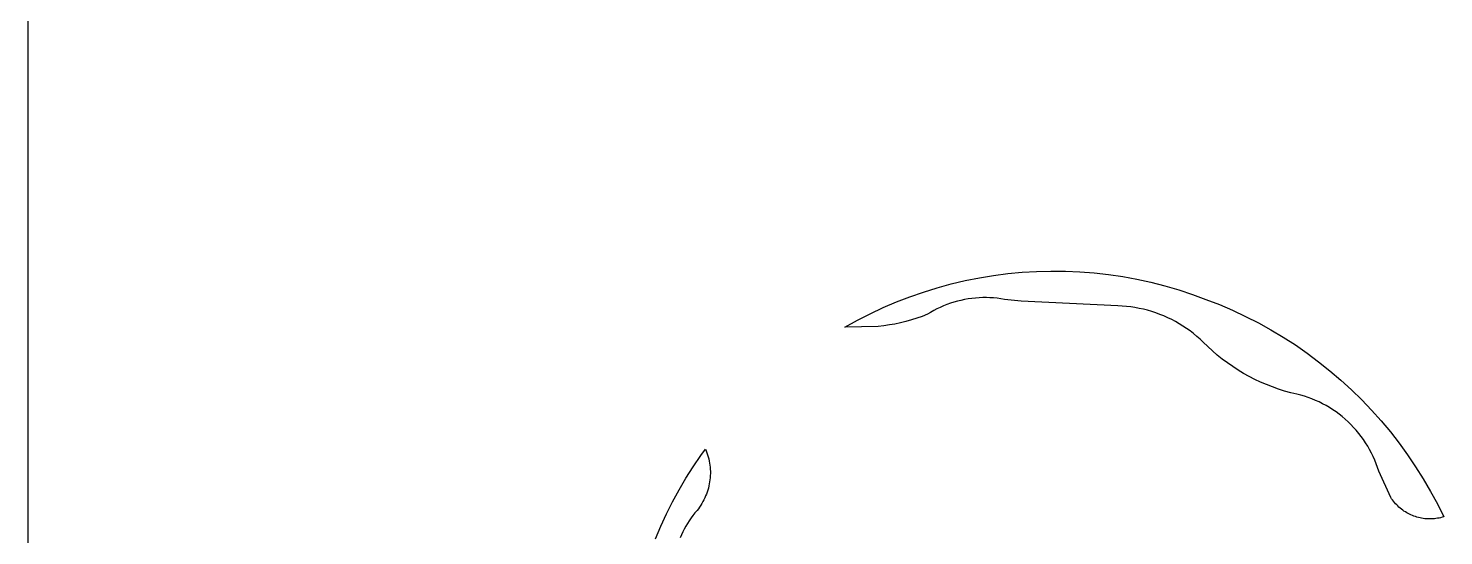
# Model space of a CAD drawing. Header units: millimetres. Extents: x 2135 to 254135, y 1035 to 90135.
# Drawn here: x 248335 to 249250, y 66736 to 67064 of the extents above; entities that cross this region are included whole.
import ezdxf

# ---------------------------------------------------------------- set-up
doc = ezdxf.new("R2010")
doc.units = ezdxf.units.MM
for name, color, linetype in [('form_TED.A', 40, 'Continuous'), ('HAT_TED.A', 9, 'Continuous'), ('WA2(가벽)_TED.A', 7, 'Continuous')]:
    doc.layers.add(name, color=color, linetype=linetype)

# ---------------------------------------------------------------- blocks, each defined once
blk = doc.blocks.new('BLOCK')
at = {"layer": 'HAT_TED.A', "color": 251}
for p, q in [((423958.794, -454299.922), (423959.242, -454299.816)), ((423959.242, -454299.816), (423959.694, -454299.726)), ((423959.694, -454299.726), (423960.149, -454299.651)), ((423960.149, -454299.651), (423960.607, -454299.592)), ((423960.607, -454299.592), (423961.066, -454299.549)), ((423961.066, -454299.549), (423961.526, -454299.521)), ((423961.526, -454299.521), (423961.987, -454299.509)), ((423961.987, -454299.509), (423962.448, -454299.513)), ((423962.448, -454299.513), (423962.909, -454299.533)), ((423962.909, -454299.533), (423963.368, -454299.569)), ((423963.368, -454299.569), (423963.827, -454299.621)), ((423963.827, -454299.621), (423964.283, -454299.688)), ((423964.283, -454299.688), (423964.736, -454299.771)), ((423964.736, -454299.771), (423965.187, -454299.87)), ((423965.187, -454299.87), (423965.633, -454299.984)), ((423957.043, -454300.498), (423957.473, -454300.331)), ((423957.473, -454300.331), (423957.908, -454300.18)), ((423957.908, -454300.18), (423958.349, -454300.043)), ((423958.349, -454300.043), (423958.794, -454299.922)), ((423965.633, -454299.984), (423966.076, -454300.113)), ((423966.076, -454300.113), (423966.514, -454300.257)), ((423966.514, -454300.257), (423966.947, -454300.417)), ((423956.201, -454300.875), (423956.619, -454300.679)), ((423956.619, -454300.679), (423957.043, -454300.498)), ((423958.234, -454300.774), (423958.132, -454300.832)), ((423958.338, -454300.721), (423958.234, -454300.774)), ((423958.443, -454300.671), (423958.338, -454300.721)), ((423958.55, -454300.624), (423958.443, -454300.671)), ((423958.659, -454300.581), (423958.55, -454300.624)), ((423958.769, -454300.542), (423958.659, -454300.581)), ((423958.88, -454300.506), (423958.769, -454300.542)), ((423958.993, -454300.475), (423958.88, -454300.506)), ((423959.106, -454300.447), (423958.993, -454300.475)), ((423959.221, -454300.423), (423959.106, -454300.447)), ((423959.336, -454300.402), (423959.221, -454300.423)), ((423959.451, -454300.386), (423959.336, -454300.402)), ((423959.568, -454300.374), (423959.451, -454300.386)), ((423959.684, -454300.365), (423959.568, -454300.374)), ((423959.801, -454300.361), (423959.684, -454300.365)), ((423959.918, -454300.36), (423959.801, -454300.361)), ((423960.035, -454300.364), (423959.918, -454300.36)), ((423960.151, -454300.371), (423960.035, -454300.364)), ((423960.267, -454300.382), (423960.151, -454300.371)), ((423960.383, -454300.398), (423960.267, -454300.382)), ((423960.499, -454300.417), (423960.383, -454300.398)), ((423961.033, -454300.476), (423960.499, -454300.417)), ((423964.124, -454300.625), (423961.033, -454300.476)), ((423964.262, -454300.631), (423964.124, -454300.625)), ((423964.399, -454300.642), (423964.262, -454300.631)), ((423964.537, -454300.658), (423964.399, -454300.642)), ((423964.673, -454300.678), (423964.537, -454300.658)), ((423964.809, -454300.703), (423964.673, -454300.678)), ((423964.944, -454300.732), (423964.809, -454300.703)), ((423965.078, -454300.766), (423964.944, -454300.732)), ((423965.211, -454300.805), (423965.078, -454300.766)), ((423966.947, -454300.417), (423967.375, -454300.583)), ((423967.375, -454300.583), (423967.797, -454300.763)), ((423967.797, -454300.763), (423968.214, -454300.958)), ((423955.388, -454301.308), (423955.791, -454301.084)), ((423955.791, -454301.084), (423956.201, -454300.875)), ((423956.816, -454301.235), (423956.637, -454301.26)), ((423956.995, -454301.204), (423956.816, -454301.235)), ((423957.172, -454301.166), (423956.995, -454301.204)), ((423957.347, -454301.123), (423957.172, -454301.166)), ((423957.521, -454301.074), (423957.347, -454301.123)), ((423957.694, -454301.019), (423957.521, -454301.074)), ((423957.864, -454300.959), (423957.694, -454301.019)), ((423958.032, -454300.892), (423957.864, -454300.959)), ((423958.132, -454300.832), (423958.032, -454300.892)), ((423965.342, -454300.848), (423965.211, -454300.805)), ((423965.472, -454300.895), (423965.342, -454300.848)), ((423965.6, -454300.947), (423965.472, -454300.895)), ((423965.726, -454301.003), (423965.6, -454300.947)), ((423965.85, -454301.063), (423965.726, -454301.003)), ((423965.972, -454301.128), (423965.85, -454301.063)), ((423966.092, -454301.196), (423965.972, -454301.128)), ((423966.21, -454301.269), (423966.092, -454301.196)), ((423968.214, -454300.958), (423968.623, -454301.167)), ((423968.623, -454301.167), (423969.025, -454301.389)), ((423956.457, -454301.278), (423955.388, -454301.308)), ((423956.637, -454301.26), (423956.457, -454301.278)), ((423966.325, -454301.345), (423966.21, -454301.269)), ((423966.437, -454301.426), (423966.325, -454301.345)), ((423966.547, -454301.51), (423966.437, -454301.426)), ((423966.653, -454301.598), (423966.547, -454301.51)), ((423966.757, -454301.689), (423966.653, -454301.598)), ((423966.857, -454301.784), (423966.757, -454301.689)), ((423969.025, -454301.389), (423969.42, -454301.625)), ((423969.42, -454301.625), (423969.806, -454301.873)), ((423967.003, -454301.927), (423966.857, -454301.784)), ((423967.154, -454302.066), (423967.003, -454301.927)), ((423967.309, -454302.199), (423967.154, -454302.066)), ((423969.806, -454301.873), (423970.184, -454302.135)), ((423970.184, -454302.135), (423970.552, -454302.409)), ((423967.469, -454302.327), (423967.309, -454302.199)), ((423967.633, -454302.45), (423967.469, -454302.327)), ((423967.801, -454302.567), (423967.633, -454302.45)), ((423967.973, -454302.678), (423967.801, -454302.567)), ((423970.552, -454302.409), (423970.912, -454302.696)), ((423968.148, -454302.783), (423967.973, -454302.678)), ((423968.327, -454302.882), (423968.148, -454302.783)), ((423968.51, -454302.975), (423968.327, -454302.882)), ((423968.695, -454303.062), (423968.51, -454302.975)), ((423970.912, -454302.696), (423971.261, -454302.994)), ((423971.261, -454302.994), (423971.6, -454303.304)), ((423968.883, -454303.143), (423968.695, -454303.062)), ((423969.074, -454303.217), (423968.883, -454303.143)), ((423969.267, -454303.285), (423969.074, -454303.217)), ((423969.462, -454303.346), (423969.267, -454303.285)), ((423969.66, -454303.4), (423969.462, -454303.346)), ((423969.859, -454303.448), (423969.66, -454303.4)), ((423969.98, -454303.479), (423969.859, -454303.448)), ((423970.101, -454303.514), (423969.98, -454303.479)), ((423971.6, -454303.304), (423971.929, -454303.625)), ((423970.22, -454303.554), (423970.101, -454303.514)), ((423970.337, -454303.597), (423970.22, -454303.554)), ((423970.453, -454303.645), (423970.337, -454303.597)), ((423970.567, -454303.697), (423970.453, -454303.645)), ((423970.68, -454303.753), (423970.567, -454303.697)), ((423970.79, -454303.812), (423970.68, -454303.753)), ((423970.899, -454303.875), (423970.79, -454303.812)), ((423971.005, -454303.943), (423970.899, -454303.875)), ((423971.108, -454304.013), (423971.005, -454303.943)), ((423971.929, -454303.625), (423972.246, -454303.957)), ((423972.246, -454303.957), (423972.552, -454304.3)), ((423971.209, -454304.088), (423971.108, -454304.013)), ((423971.308, -454304.165), (423971.209, -454304.088)), ((423971.403, -454304.247), (423971.308, -454304.165)), ((423971.496, -454304.331), (423971.403, -454304.247)), ((423971.586, -454304.419), (423971.496, -454304.331)), ((423972.552, -454304.3), (423972.847, -454304.653)), ((423971.672, -454304.509), (423971.586, -454304.419)), ((423971.756, -454304.603), (423971.672, -454304.509)), ((423971.836, -454304.7), (423971.756, -454304.603)), ((423971.913, -454304.799), (423971.836, -454304.7)), ((423971.986, -454304.901), (423971.913, -454304.799)), ((423972.847, -454304.653), (423973.129, -454305.015)), ((423950.782, -454305.409), (423950.93, -454305.201)), ((423950.93, -454305.201), (423950.956, -454305.263)), ((423950.956, -454305.263), (423950.979, -454305.326)), ((423972.055, -454305.005), (423971.986, -454304.901)), ((423972.121, -454305.112), (423972.055, -454305.005)), ((423972.183, -454305.221), (423972.121, -454305.112)), ((423972.242, -454305.332), (423972.183, -454305.221)), ((423973.129, -454305.015), (423973.399, -454305.387)), ((423950.306, -454306.134), (423950.538, -454305.768)), ((423950.538, -454305.768), (423950.782, -454305.409)), ((423950.979, -454305.326), (423951, -454305.39)), ((423951, -454305.39), (423951.019, -454305.454)), ((423951.019, -454305.454), (423951.035, -454305.519)), ((423951.035, -454305.519), (423951.049, -454305.584)), ((423951.049, -454305.584), (423951.061, -454305.65)), ((423951.061, -454305.65), (423951.071, -454305.717)), ((423951.071, -454305.717), (423951.078, -454305.784)), ((423972.296, -454305.445), (423972.242, -454305.332)), ((423972.347, -454305.56), (423972.296, -454305.445)), ((423972.393, -454305.676), (423972.347, -454305.56)), ((423972.435, -454305.794), (423972.393, -454305.676)), ((423973.399, -454305.387), (423973.656, -454305.767)), ((423973.656, -454305.767), (423973.901, -454306.157)), ((423950.086, -454306.508), (423950.306, -454306.134)), ((423951.073, -454306.185), (423951.064, -454306.252)), ((423951.079, -454306.118), (423951.073, -454306.185)), ((423951.078, -454305.784), (423951.083, -454305.85)), ((423951.084, -454306.052), (423951.079, -454306.118)), ((423951.083, -454305.85), (423951.086, -454305.917)), ((423951.086, -454305.985), (423951.084, -454306.052)), ((423951.086, -454305.917), (423951.086, -454305.985)), ((423972.474, -454305.914), (423972.435, -454305.794)), ((423972.86, -454306.746), (423972.474, -454305.914)), ((423973.901, -454306.157), (423974.132, -454306.554)), ((423949.878, -454306.889), (423950.086, -454306.508)), ((423950.961, -454306.64), (423950.936, -454306.702)), ((423950.984, -454306.577), (423950.961, -454306.64)), ((423951.004, -454306.513), (423950.984, -454306.577)), ((423951.023, -454306.449), (423951.004, -454306.513)), ((423951.039, -454306.383), (423951.023, -454306.449)), ((423951.052, -454306.318), (423951.039, -454306.383)), ((423951.064, -454306.252), (423951.052, -454306.318)), ((423974.132, -454306.554), (423974.35, -454306.958)), ((423949.682, -454307.276), (423949.878, -454306.889)), ((423950.704, -454307.109), (423950.663, -454307.162)), ((423950.743, -454307.055), (423950.704, -454307.109)), ((423950.78, -454306.999), (423950.743, -454307.055)), ((423950.816, -454306.942), (423950.78, -454306.999)), ((423950.849, -454306.883), (423950.816, -454306.942)), ((423950.88, -454306.824), (423950.849, -454306.883)), ((423950.909, -454306.764), (423950.88, -454306.824)), ((423950.936, -454306.702), (423950.909, -454306.764)), ((423972.888, -454306.789), (423972.86, -454306.746)), ((423972.917, -454306.83), (423972.888, -454306.789)), ((423972.948, -454306.871), (423972.917, -454306.83)), ((423972.98, -454306.911), (423972.948, -454306.871)), ((423973.014, -454306.949), (423972.98, -454306.911)), ((423973.049, -454306.986), (423973.014, -454306.949)), ((423973.085, -454307.022), (423973.049, -454306.986)), ((423973.122, -454307.057), (423973.085, -454307.022)), ((423973.161, -454307.091), (423973.122, -454307.057)), ((423973.201, -454307.123), (423973.161, -454307.091)), ((423973.242, -454307.154), (423973.201, -454307.123)), ((423974.35, -454306.958), (423974.554, -454307.37)), ((423949.499, -454307.669), (423949.682, -454307.276)), ((423950.353, -454307.58), (423950.3, -454307.67)), ((423950.409, -454307.492), (423950.353, -454307.58)), ((423950.468, -454307.406), (423950.409, -454307.492)), ((423950.53, -454307.323), (423950.468, -454307.406)), ((423950.595, -454307.241), (423950.53, -454307.323)), ((423950.663, -454307.162), (423950.595, -454307.241)), ((423973.283, -454307.183), (423973.242, -454307.154)), ((423973.326, -454307.211), (423973.283, -454307.183)), ((423973.37, -454307.237), (423973.326, -454307.211)), ((423973.415, -454307.262), (423973.37, -454307.237)), ((423973.46, -454307.285), (423973.415, -454307.262)), ((423973.506, -454307.307), (423973.46, -454307.285)), ((423973.553, -454307.327), (423973.506, -454307.307)), ((423973.601, -454307.346), (423973.553, -454307.327)), ((423973.649, -454307.362), (423973.601, -454307.346)), ((423973.698, -454307.378), (423973.649, -454307.362)), ((423973.747, -454307.391), (423973.698, -454307.378)), ((423973.797, -454307.403), (423973.747, -454307.391)), ((423973.847, -454307.413), (423973.797, -454307.403)), ((423973.897, -454307.421), (423973.847, -454307.413)), ((423973.948, -454307.428), (423973.897, -454307.421)), ((423973.999, -454307.433), (423973.948, -454307.428)), ((423974.05, -454307.436), (423973.999, -454307.433)), ((423974.101, -454307.437), (423974.05, -454307.436)), ((423974.152, -454307.436), (423974.101, -454307.437)), ((423974.203, -454307.434), (423974.152, -454307.436)), ((423974.254, -454307.43), (423974.203, -454307.434)), ((423974.304, -454307.425), (423974.254, -454307.43)), ((423974.355, -454307.417), (423974.304, -454307.425)), ((423974.405, -454307.408), (423974.355, -454307.417)), ((423974.455, -454307.397), (423974.405, -454307.408)), ((423974.505, -454307.384), (423974.455, -454307.397)), ((423974.554, -454307.37), (423974.505, -454307.384)), ((423949.328, -454308.068), (423949.499, -454307.669)), ((423950.16, -454307.949), (423950.12, -454308.045)), ((423950.204, -454307.854), (423950.16, -454307.949)), ((423950.25, -454307.761), (423950.204, -454307.854)), ((423950.3, -454307.67), (423950.25, -454307.761))]:
    blk.add_line(p, q, dxfattribs=at)
blk = doc.blocks.new('FORM_TED.A')
at = {"layer": 'form_TED.A', "color": 253, "ltscale": 30}
blk.add_line((362, 8.5), (362, 258.5), dxfattribs=at)
at = {"layer": 'form_TED.A', "xscale": 0.2020417514256157, "yscale": 0.2020417514256157, "zscale": 0.2020417514256157}
blk.add_blockref('BLOCK', (-85289.4104, 91852.1854), dxfattribs=at)

msp = doc.modelspace()

# ---------------------------------------------------------------- block references
at = {"layer": 'WA2(가벽)_TED.A', "xscale": 100, "yscale": 100, "zscale": 100}
msp.add_blockref('FORM_TED.A', (212134.65, 60435.37), dxfattribs=at)

doc.saveas('drawing.dxf')
